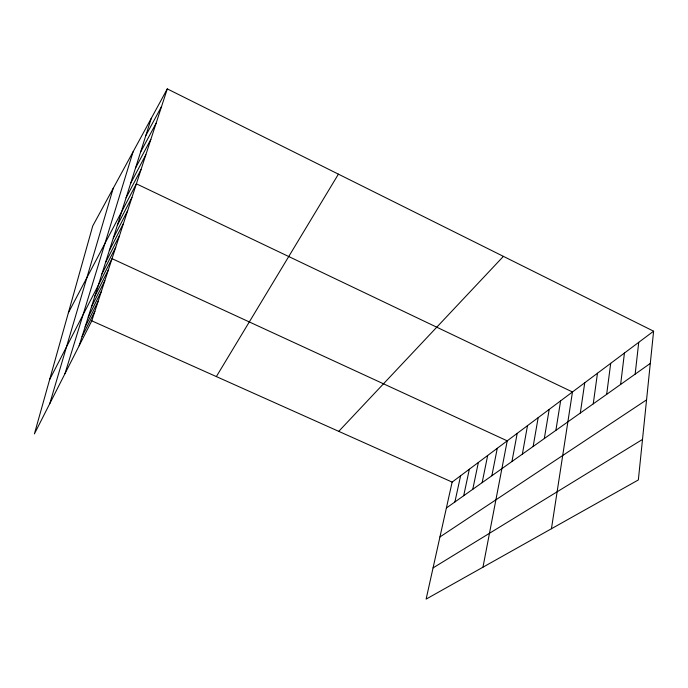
<?xml version="1.0" encoding="UTF-8"?>
<svg xmlns="http://www.w3.org/2000/svg" width="688" height="688" viewBox="0 0 688 688"><rect width="100%" height="100%" fill="white"/><g stroke="black" fill="none" stroke-linecap="round" stroke-linejoin="round"><path stroke-width="1.03" d="M653.6 331.195L638.352 479.94L426.121 599.11L452.136 482.099L653.6 331.195L167.287 88.89L92.734 225.965L34.4 433.913L91.788 320.832L167.287 88.89M635.162 374.134L638.731 342.332M620.636 384.437L624.446 353.039M606.67 394.336L610.703 363.324M593.245 403.856L597.476 373.231M580.319 413.024L584.74 382.777M551.441 528.745L572.468 391.971L136.387 183.816L68.387 312.773M555.878 430.353L560.625 400.837M544.311 438.557L549.196 409.403M533.148 446.469L538.162 417.668M522.364 454.114L527.498 425.648M511.949 461.502L517.195 433.371M482.967 567.196L507.219 440.845L112.024 258.654L49.656 379.535M491.851 475.752L497.278 448.292M482.159 482.632L487.663 455.49M472.776 489.28L478.358 462.465M463.695 495.721L469.345 469.216M454.897 501.956L460.607 475.761M49.768 403.632L113.202 188.349M64.964 373.679L133.068 151.807M79.137 345.746L151.283 118.31M82.07 336.501L94.875 311.329M88.253 317.03L101.377 291.351M85.106 326.929L98.074 301.507M91.504 306.771L104.8 280.833M94.875 296.141L108.351 269.945M101.893 274.013L115.722 247.302M105.548 262.498L119.549 235.537M109.34 250.544L123.522 223.325M113.279 238.134L127.65 210.657M117.373 225.225L131.933 197.499M126.067 197.826L141.014 169.592M130.686 183.257L145.839 154.774M135.502 168.07L150.861 139.337M140.533 152.211L156.107 123.238M145.787 135.639L161.577 106.442M216.359 376.577L338.41 174.15M338.745 431.359L503.41 256.366M446.383 508.002L650.298 363.402M439.942 536.95L646.565 399.866M433.062 567.901L642.506 439.434M91.788 320.832L452.136 482.099"/></g></svg>
